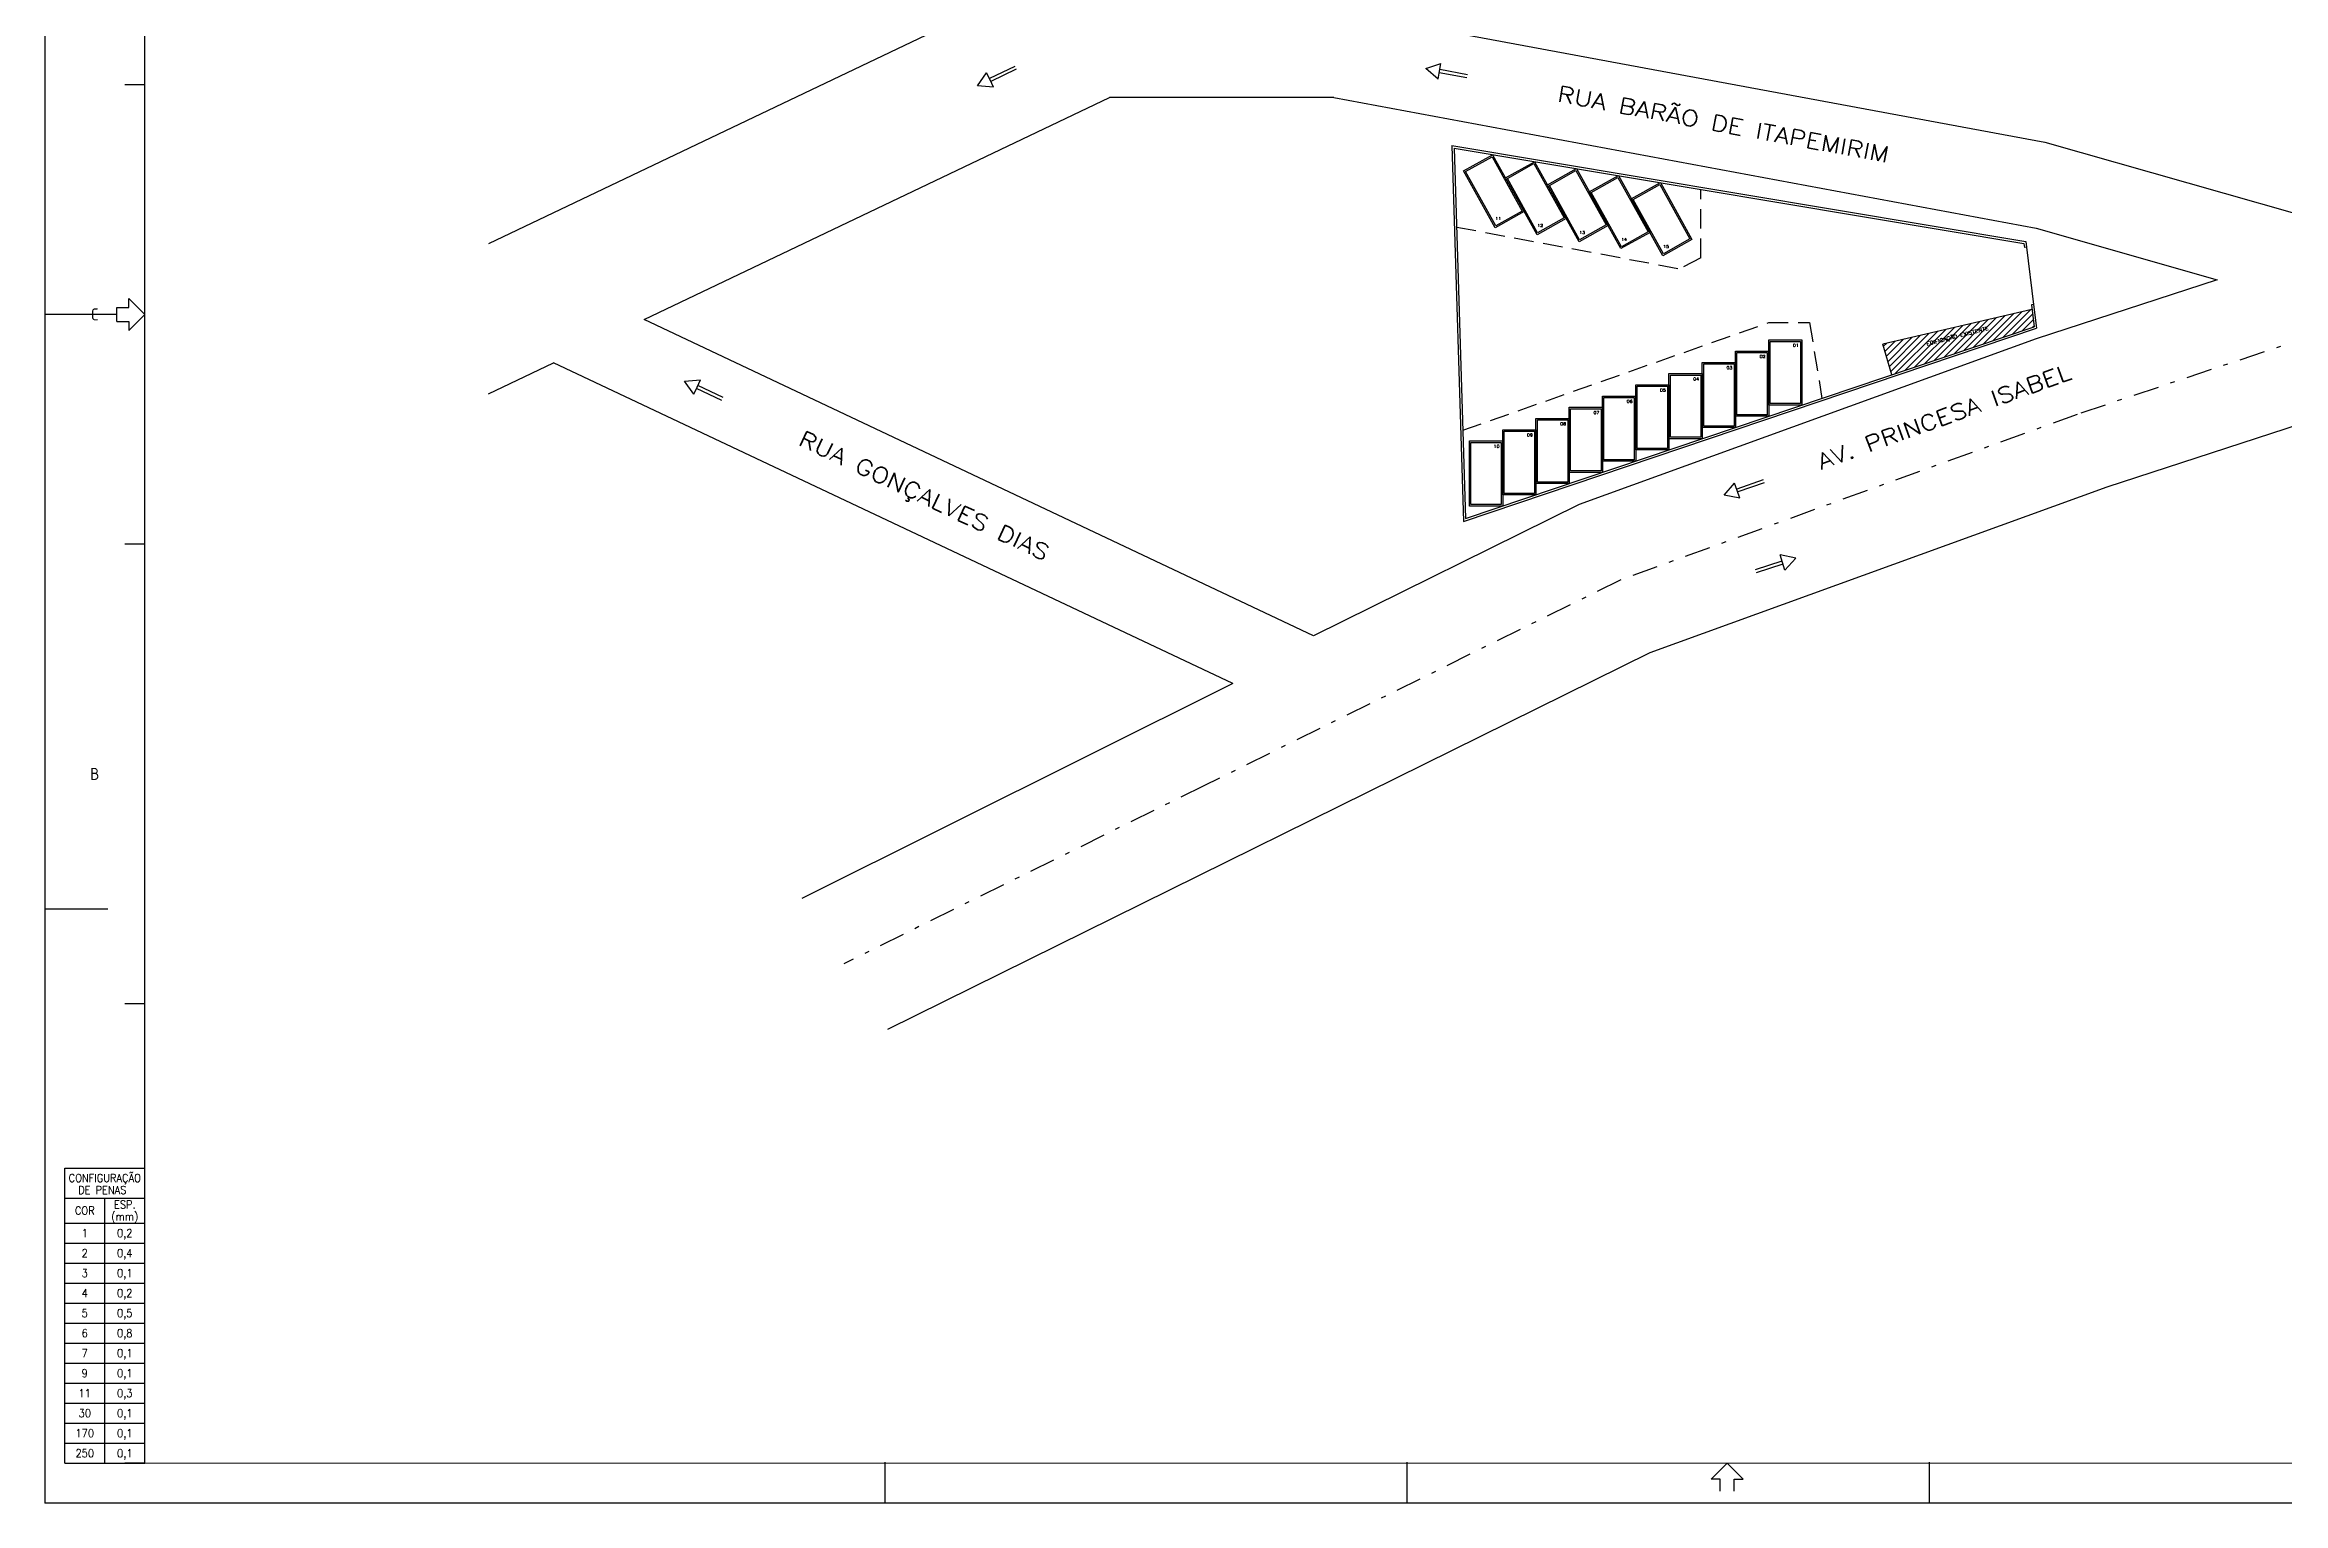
# Model space of a CAD drawing. Extents: x 182.2 to 256.5, y 128.6 to 188.1.
# Drawn here: x 182.17 to 231.24, y 128.57 to 160.53 of the extents above; entities that cross this region are included whole.
import ezdxf
from ezdxf.enums import TextEntityAlignment as Align

# ---------------------------------------------------------------- set-up
doc = ezdxf.new("R2010")
doc.units = 0
doc.header["$LTSCALE"] = 1.125
doc.linetypes.add('DASHDOT', pattern=[1, 0.5, -0.25, 0, -0.25])
doc.linetypes.add('DASHED', pattern=[19.05, 12.7, -6.35])
doc.layers.get('0').update_dxf_attribs({"linetype": 'CONTINUOUS'})
for name, color, linetype in [('12', 3, 'CONTINUOUS'), ('AREA-DESENHO', 6, 'CONTINUOUS'), ('COTAS', 6, 'CONTINUOUS'), ('FORMATO', 7, 'CONTINUOUS'), ('HACHURAS', 6, 'CONTINUOUS'), ('LEGENDA', 7, 'CONTINUOUS'), ('TEXTO', 1, 'CONTINUOUS')]:
    doc.layers.add(name, color=color, linetype=linetype)
doc.styles.add('ROMANS', font='romans', dxfattribs={"height": 2.5})
doc.styles.get("Standard").update_dxf_attribs({"font": 'ISOCP'})

msp = doc.modelspace()

# ---------------------------------------------------------------- hatches: boundary and pattern name
at = {"layer": 'HACHURAS', "linetype": 'Continuous'}
h = msp.add_hatch(dxfattribs=at)
h.set_pattern_fill('ANSI31', color=8, scale=0.031692, style=0)
h.set_pattern_definition([(45, (175.40128, 136.87035), (-0.07115166, 0.07115166), [])])
h.paths.add_polyline_path([(225.78, 154.352), (225.733, 154.731), (222.466, 153.972), (222.661, 153.3)])
h.paths.add_polyline_path([(223.34, 153.855), (224.9, 154.255), (224.856, 154.428), (223.296, 154.028)], flags=24)

# ---------------------------------------------------------------- linework, layer by layer
at = {"color": 3, "linetype": 'Continuous'}
for p, q in [((213.017, 158.319), (213.27, 150.082)), ((213.017, 158.319), (225.599, 156.217)), ((213.067, 158.262), (213.316, 150.148)), ((213.067, 158.262), (225.556, 156.176)), ((225.556, 156.176), (225.567, 156.089)), ((225.599, 156.217), (225.614, 156.094)), ((225.721, 154.83), (225.78, 154.352)), ((225.768, 154.836), (225.832, 154.319)), ((213.27, 150.082), (225.832, 154.319)), ((213.316, 150.148), (225.78, 154.352))]:
    msp.add_line(p, q, dxfattribs=at)
at = {"color": 4, "linetype": 'DASHED', "ltscale": 0.03}
for p, q in [((218.474, 155.859), (218.474, 157.359)), ((213.12, 156.535), (218.011, 155.622)), ((218.474, 155.859), (218.011, 155.622)), ((213.256, 152.083), (219.961, 154.442)), ((219.961, 154.442), (220.856, 154.442)), ((220.856, 154.442), (221.129, 152.779))]:
    msp.add_line(p, q, dxfattribs=at)
at = {"layer": '12', "color": 1}
for p, q in [((182.604, 129.449), (182.604, 135.917)), ((182.604, 135.917), (184.359, 135.917)), ((182.604, 135.259), (184.359, 135.259)), ((183.482, 129.449), (183.482, 135.259)), ((182.604, 134.711), (184.359, 134.711)), ((182.604, 134.273), (184.359, 134.273)), ((182.604, 133.834), (184.359, 133.834)), ((182.604, 133.396), (184.359, 133.396)), ((182.604, 132.957), (184.359, 132.957)), ((182.604, 132.519), (184.359, 132.519)), ((182.604, 132.08), (184.359, 132.08)), ((182.604, 131.641), (184.359, 131.641)), ((182.604, 131.203), (184.359, 131.203)), ((182.604, 130.764), (184.359, 130.764)), ((182.604, 130.326), (184.359, 130.326)), ((182.604, 129.887), (184.359, 129.887)), ((182.604, 129.449), (184.359, 129.449))]:
    msp.add_line(p, q, dxfattribs=at)
at = {"layer": '12'}
msp.add_line((184.359, 129.449), (184.359, 135.917), dxfattribs=at)
at = {"layer": 'AREA-DESENHO', "color": 6, "linetype": 'Continuous'}
msp.add_line((184.359, 129.449), (184.359, 179.793), dxfattribs=at)
at = {"layer": 'AREA-DESENHO', "color": 6}
msp.add_line((243.649, 129.445), (184.359, 129.449), dxfattribs=at)
at = {"layer": 'COTAS', "color": 3, "linetype": 'Continuous'}
for p, q in [((225.614, 156.094), (225.567, 156.089)), ((225.768, 154.836), (225.721, 154.83))]:
    msp.add_line(p, q, dxfattribs=at)
at = {"layer": 'COTAS', "color": 8, "linetype": 'Continuous'}
msp.add_line((225.614, 156.094), (225.768, 154.836), dxfattribs=at)
at = {"layer": 'COTAS', "color": 4, "linetype": 'Continuous'}
for p in [(225.733, 154.731), (222.661, 153.3)]:
    msp.add_line(p, (222.466, 153.972), dxfattribs=at)
at = {"layer": 'COTAS', "color": 8, "linetype": 'Continuous'}
for points in [[(213.271, 157.766), (213.908, 158.12), (214.601, 156.874), (213.964, 156.52)], [(213.314, 157.754), (213.895, 158.077), (214.558, 156.886), (213.977, 156.563)], [(214.19, 157.614), (214.827, 157.968), (215.52, 156.722), (214.883, 156.368)], [(214.233, 157.601), (214.814, 157.925), (215.477, 156.734), (214.895, 156.411)], [(215.109, 157.462), (215.746, 157.816), (216.439, 156.57), (215.802, 156.215)], [(215.152, 157.449), (215.733, 157.773), (216.396, 156.582), (215.814, 156.258)], [(216.028, 157.308), (216.665, 157.662), (217.359, 156.416), (216.722, 156.062)], [(216.071, 157.296), (216.653, 157.619), (217.316, 156.428), (216.734, 156.105)], [(216.948, 157.154), (217.585, 157.509), (218.278, 156.262), (217.641, 155.908)], [(216.991, 157.142), (217.573, 157.466), (218.235, 156.275), (217.654, 155.951)], [(219.232, 153.815), (219.961, 153.815), (219.961, 152.389), (219.232, 152.389)], [(219.264, 153.784), (219.929, 153.784), (219.929, 152.421), (219.264, 152.421)], [(219.961, 154.061), (220.69, 154.061), (220.69, 152.635), (219.961, 152.635)], [(219.993, 154.029), (220.658, 154.029), (220.658, 152.667), (219.993, 152.667)], [(217.774, 153.324), (218.503, 153.324), (218.503, 151.897), (217.774, 151.897)], [(217.806, 153.292), (218.471, 153.292), (218.471, 151.929), (217.806, 151.929)], [(218.503, 153.569), (219.232, 153.569), (219.232, 152.143), (218.503, 152.143)], [(218.535, 153.538), (219.2, 153.538), (219.2, 152.175), (218.535, 152.175)], [(216.316, 152.832), (217.045, 152.832), (217.045, 151.406), (216.316, 151.406)], [(216.348, 152.8), (217.014, 152.8), (217.014, 151.438), (216.348, 151.438)], [(217.045, 153.078), (217.774, 153.078), (217.774, 151.652), (217.045, 151.652)], [(217.077, 153.046), (217.743, 153.046), (217.743, 151.683), (217.077, 151.683)], [(214.859, 152.34), (215.587, 152.34), (215.587, 150.914), (214.859, 150.914)], [(214.89, 152.309), (215.556, 152.309), (215.556, 150.946), (214.89, 150.946)], [(215.587, 152.586), (216.316, 152.586), (216.316, 151.16), (215.587, 151.16)], [(215.619, 152.554), (216.285, 152.554), (216.285, 151.192), (215.619, 151.192)], [(213.401, 151.849), (214.13, 151.849), (214.13, 150.423), (213.401, 150.423)], [(213.432, 151.817), (214.098, 151.817), (214.098, 150.454), (213.432, 150.454)], [(214.13, 152.095), (214.859, 152.095), (214.859, 150.668), (214.13, 150.668)], [(214.161, 152.063), (214.827, 152.063), (214.827, 150.7), (214.161, 150.7)]]:
    msp.add_lwpolyline(points, close=True, dxfattribs=at)
at = {"layer": 'LEGENDA', "color": 3}
for p, q in [((182.166, 180.671), (182.166, 128.573)), ((184.359, 159.655), (183.92, 159.655)), ((183.745, 154.622), (182.166, 154.622)), ((183.745, 154.468), (183.745, 154.775)), ((183.745, 154.775), (184.008, 154.775)), ((184.008, 154.972), (184.359, 154.621)), ((184.008, 154.775), (184.008, 154.972)), ((184.008, 154.271), (184.359, 154.621)), ((183.745, 154.468), (184.008, 154.468)), ((184.008, 154.468), (184.008, 154.271)), ((184.359, 149.586), (183.92, 149.586)), ((182.166, 141.597), (183.545, 141.597)), ((184.359, 139.518), (183.92, 139.518)), ((184.359, 129.449), (183.92, 129.449)), ((184.359, 129.449), (183.92, 129.449)), ((200.585, 129.469), (200.585, 128.573)), ((212.03, 129.469), (212.03, 128.573)), ((218.697, 129.102), (219.047, 129.453)), ((218.697, 129.102), (219.047, 129.453)), ((218.894, 129.102), (218.697, 129.102)), ((218.894, 129.102), (218.697, 129.102)), ((218.894, 128.839), (218.894, 129.102)), ((218.894, 128.839), (218.894, 129.102)), ((219.398, 129.102), (219.047, 129.453)), ((219.398, 129.102), (219.047, 129.453)), ((219.201, 129.102), (219.398, 129.102)), ((219.201, 128.839), (219.201, 129.102)), ((219.201, 128.839), (219.201, 129.102)), ((219.201, 129.102), (219.398, 129.102)), ((223.476, 129.469), (223.476, 128.573)), ((255.928, 128.573), (182.166, 128.573))]:
    msp.add_line(p, q, dxfattribs=at)
at = {"layer": 'LEGENDA', "linetype": 'Continuous'}
for p, q in [((191.901, 156.177), (228.929, 173.827)), ((211.56, 161.078), (226.018, 158.392)), ((203.43, 160.055), (202.875, 159.79)), ((203.46, 159.992), (202.905, 159.727)), ((212.443, 160.006), (212.775, 160.122)), ((212.712, 159.779), (212.443, 160.006)), ((212.744, 159.95), (212.775, 160.122)), ((202.614, 159.627), (202.815, 159.916)), ((202.965, 159.601), (202.614, 159.627)), ((202.89, 159.759), (202.815, 159.916)), ((202.965, 159.601), (202.89, 159.759)), ((212.712, 159.779), (212.744, 159.95)), ((213.342, 159.804), (212.737, 159.916)), ((213.355, 159.872), (212.75, 159.985)), ((195.309, 154.509), (205.51, 159.371)), ((210.427, 159.371), (205.51, 159.371)), ((210.427, 159.371), (225.825, 156.51)), ((226.018, 158.392), (232.97, 156.414)), ((225.825, 156.51), (229.794, 155.38)), ((229.794, 155.38), (225.821, 154.087)), ((240.119, 154.985), (227.373, 150.836)), ((209.979, 147.581), (195.309, 154.509)), ((225.821, 154.087), (215.805, 150.459)), ((191.896, 152.882), (193.319, 153.56)), ((208.21, 146.535), (193.319, 153.56)), ((196.192, 153.16), (196.543, 153.187)), ((196.394, 152.872), (196.192, 153.16)), ((196.469, 153.029), (196.543, 153.187)), ((196.394, 152.872), (196.469, 153.029)), ((197.01, 152.735), (196.454, 152.998)), ((197.04, 152.798), (196.484, 153.061)), ((227.373, 150.836), (217.357, 147.208)), ((218.982, 150.662), (219.214, 150.927)), ((219.328, 150.598), (218.982, 150.662)), ((219.271, 150.762), (219.214, 150.927)), ((219.841, 150.997), (219.26, 150.795)), ((219.328, 150.598), (219.271, 150.762)), ((219.864, 150.931), (219.283, 150.73)), ((215.805, 150.459), (209.979, 147.581)), ((219.669, 149.034), (220.256, 149.219)), ((220.266, 149.186), (220.214, 149.352)), ((220.558, 149.278), (220.214, 149.352)), ((220.318, 149.019), (220.558, 149.278)), ((219.69, 148.968), (220.277, 149.153)), ((220.318, 149.019), (220.266, 149.186)), ((217.357, 147.208), (200.638, 138.95)), ((208.21, 146.535), (198.763, 141.825))]:
    msp.add_line(p, q, dxfattribs=at)
at = {"layer": 'LEGENDA', "linetype": 'DASHDOT'}
for p, q in [((240.119, 156.901), (226.723, 152.43)), ((226.723, 152.43), (216.707, 148.801)), ((216.707, 148.801), (207.578, 144.292)), ((207.578, 144.292), (199.686, 140.394))]:
    msp.add_line(p, q, dxfattribs=at)

# ---------------------------------------------------------------- texts
at = {"layer": 'FORMATO', "color": 1, "style": 'ROMANS', "width": 0.9}
for s, height, p in [('CONFIGURAÇÃO', 0.17542, (183.482, 135.698)), ('DE PENAS ', 0.1754, (183.482, 135.435)), ('COR', 0.1754, (183.043, 134.985)), ('(mm)', 0.1754, (183.92, 134.854)), ('ESP.', 0.1754, (183.92, 135.117)), ('1', 0.175, (183.043, 134.492)), ('0,2', 0.1754, (183.92, 134.492)), ('2', 0.175, (183.043, 134.053)), ('0,4', 0.1754, (183.92, 134.053)), ('3', 0.175, (183.043, 133.615)), ('0,1', 0.1754, (183.92, 133.615)), ('4', 0.175, (183.043, 133.176)), ('0,2', 0.1754, (183.92, 133.176)), ('5', 0.175, (183.043, 132.738)), ('0,5', 0.1754, (183.92, 132.738)), ('6', 0.175, (183.043, 132.299)), ('0,8', 0.1754, (183.92, 132.299)), ('7', 0.175, (183.043, 131.861)), ('0,1', 0.1754, (183.92, 131.861)), ('11', 0.1754, (183.043, 130.984)), ('9', 0.175, (183.043, 131.422)), ('0,1', 0.1754, (183.92, 131.422)), ('0,3', 0.1754, (183.92, 130.984)), ('30', 0.1754, (183.043, 130.545)), ('0,1', 0.1754, (183.92, 130.545)), ('170', 0.1754, (183.043, 130.107)), ('0,1', 0.1754, (183.92, 130.107)), ('250', 0.1754, (183.043, 129.668)), ('0,1', 0.1754, (183.92, 129.668))]:
    msp.add_text(s, height=height, dxfattribs=at).set_placement(p, align=Align.MIDDLE_CENTER)
at = {"layer": 'LEGENDA', "color": 3}
for s, p in [('C', (183.262, 154.622)), ('B', (183.262, 144.552))]:
    msp.add_text(s, height=0.263, dxfattribs=at).set_placement(p, align=Align.MIDDLE)
at = {"layer": 'TEXTO', "color": 7, "style": 'ROMANS', "width": 1.2}
for s, height, rotation, p in [('RUA BARÃO DE ITAPEMIRIM', 0.34495, 349.4734, (218.968, 158.789)), ('EDIFICAÇÃO EXISTENTE', 0.07799, 14.3669, (224.097, 154.147)), ('AV. PRINCESA ISABEL', 0.34495, 19.9141, (223.812, 152.381)), ('RUA GONÇALVES DIAS', 0.34495, 334.7426, (201.447, 150.65))]:
    msp.add_text(s, height=height, rotation=rotation, dxfattribs=at).set_placement(p, align=Align.MIDDLE_CENTER)
for s, p in [('11', (214.032, 156.722)), ('12', (214.951, 156.569)), ('13', (215.87, 156.417)), ('14', (216.79, 156.263)), ('15', (217.709, 156.11)), ('02', (219.828, 153.699)), ('01', (220.557, 153.944)), ('04', (218.37, 153.207)), ('03', (219.099, 153.453)), ('06', (216.912, 152.715)), ('05', (217.641, 152.961)), ('08', (215.454, 152.224)), ('07', (216.183, 152.469)), ('10', (213.996, 151.732)), ('09', (214.725, 151.978))]:
    msp.add_text(s, height=0.0624, dxfattribs=at).set_placement(p, align=Align.MIDDLE_CENTER)

doc.saveas('drawing.dxf')
